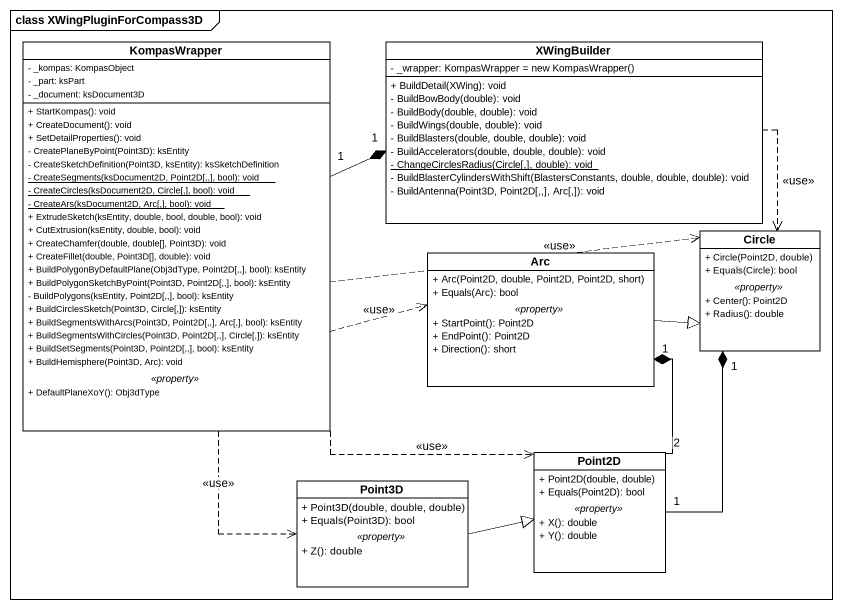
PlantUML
@startuml
mainframe class XWingPluginForCompass3D
hide circle
hide empty members
skinparam classAttributeIconSize 0
class KompasWrapper #FFFFFF {
  - _kompas: KompasObject
  - _part: ksPart
  - _document: ksDocument3D
  --
  + StartKompas(): void
  + CreateDocument(): void
  + SetDetailProperties(): void
  - CreatePlaneByPoint(Point3D): ksEntity
  - CreateSketchDefinition(Point3D, ksEntity): ksSketchDefinition
  {static} - CreateSegments(ksDocument2D, Point2D[,,], bool): void
  {static} - CreateCircles(ksDocument2D, Circle[,], bool): void
  {static} - CreateArs(ksDocument2D, Arc[,], bool): void
  + ExtrudeSketch(ksEntity, double, bool, double, bool): void
  + CutExtrusion(ksEntity, double, bool): void
  + CreateChamfer(double, double[], Point3D): void
  + CreateFillet(double, Point3D[], double): void
  + BuildPolygonByDefaultPlane(Obj3dType, Point2D[,,], bool): ksEntity
  + BuildPolygonSketchByPoint(Point3D, Point2D[,,], bool): ksEntity
  - BuildPolygons(ksEntity, Point2D[,,], bool): ksEntity
  + BuildCirclesSketch(Point3D, Circle[,]): ksEntity
  + BuildSegmentsWithArcs(Point3D, Point2D[,,], Arc[,], bool): ksEntity
  + BuildSegmentsWithCircles(Point3D, Point2D[,,], Circle[,]): ksEntity
  + BuildSetSegments(Point3D, Point2D[,,], bool): ksEntity
  + BuildHemisphere(Point3D, Arc): void
  .. <<property>> ..
  + DefaultPlaneXoY(): Obj3dType
}
class XWingBuilder #FFFFFF {
  {field} - _wrapper: KompasWrapper = new KompasWrapper()
  + BuildDetail(XWing): void
  - BuildBowBody(double): void
  - BuildBody(double, double): void
  - BuildWings(double, double): void
  - BuildBlasters(double, double, double): void
  - BuildAccelerators(double, double, double): void
  {static} - ChangeCirclesRadius(Circle[,], double): void
  - BuildBlasterCylindersWithShift(BlastersConstants, double, double, double): void
  - BuildAntenna(Point3D, Point2D[,,], Arc[,]): void
}
class Arc #FFFFFF {
  + Arc(Point2D, double, Point2D, Point2D, short)
  + Equals(Arc): bool
  .. <<property>> ..
  + StartPoint(): Point2D
  + EndPoint(): Point2D
  + Direction(): short
}
class "Circle" as Circle_ #FFFFFF {
  + Circle(Point2D, double)
  + Equals(Circle): bool
  .. <<property>> ..
  + Center(): Point2D
  + Radius(): double
}
class Point3D #FFFFFF {
  + Point3D(double, double, double)
  + Equals(Point3D): bool
  .. <<property>> ..
  + Z(): double
}
class Point2D #FFFFFF {
  + Point2D(double, double)
  + Equals(Point2D): bool
  .. <<property>> ..
  + X(): double
  + Y(): double
}
KompasWrapper "1" -right-* "1" XWingBuilder
KompasWrapper .right.> Arc : <<use>>
KompasWrapper .right.> Circle_ : <<use>>
KompasWrapper ..> Point3D : <<use>>
KompasWrapper ..> Point2D : <<use>>
XWingBuilder ..> Circle_ : <<use>>
Arc -right-|> Circle_
Point3D -right-|> Point2D
Point2D "2" -up-* "1" Arc
Point2D "1" -up-* "1" Circle_
@enduml
